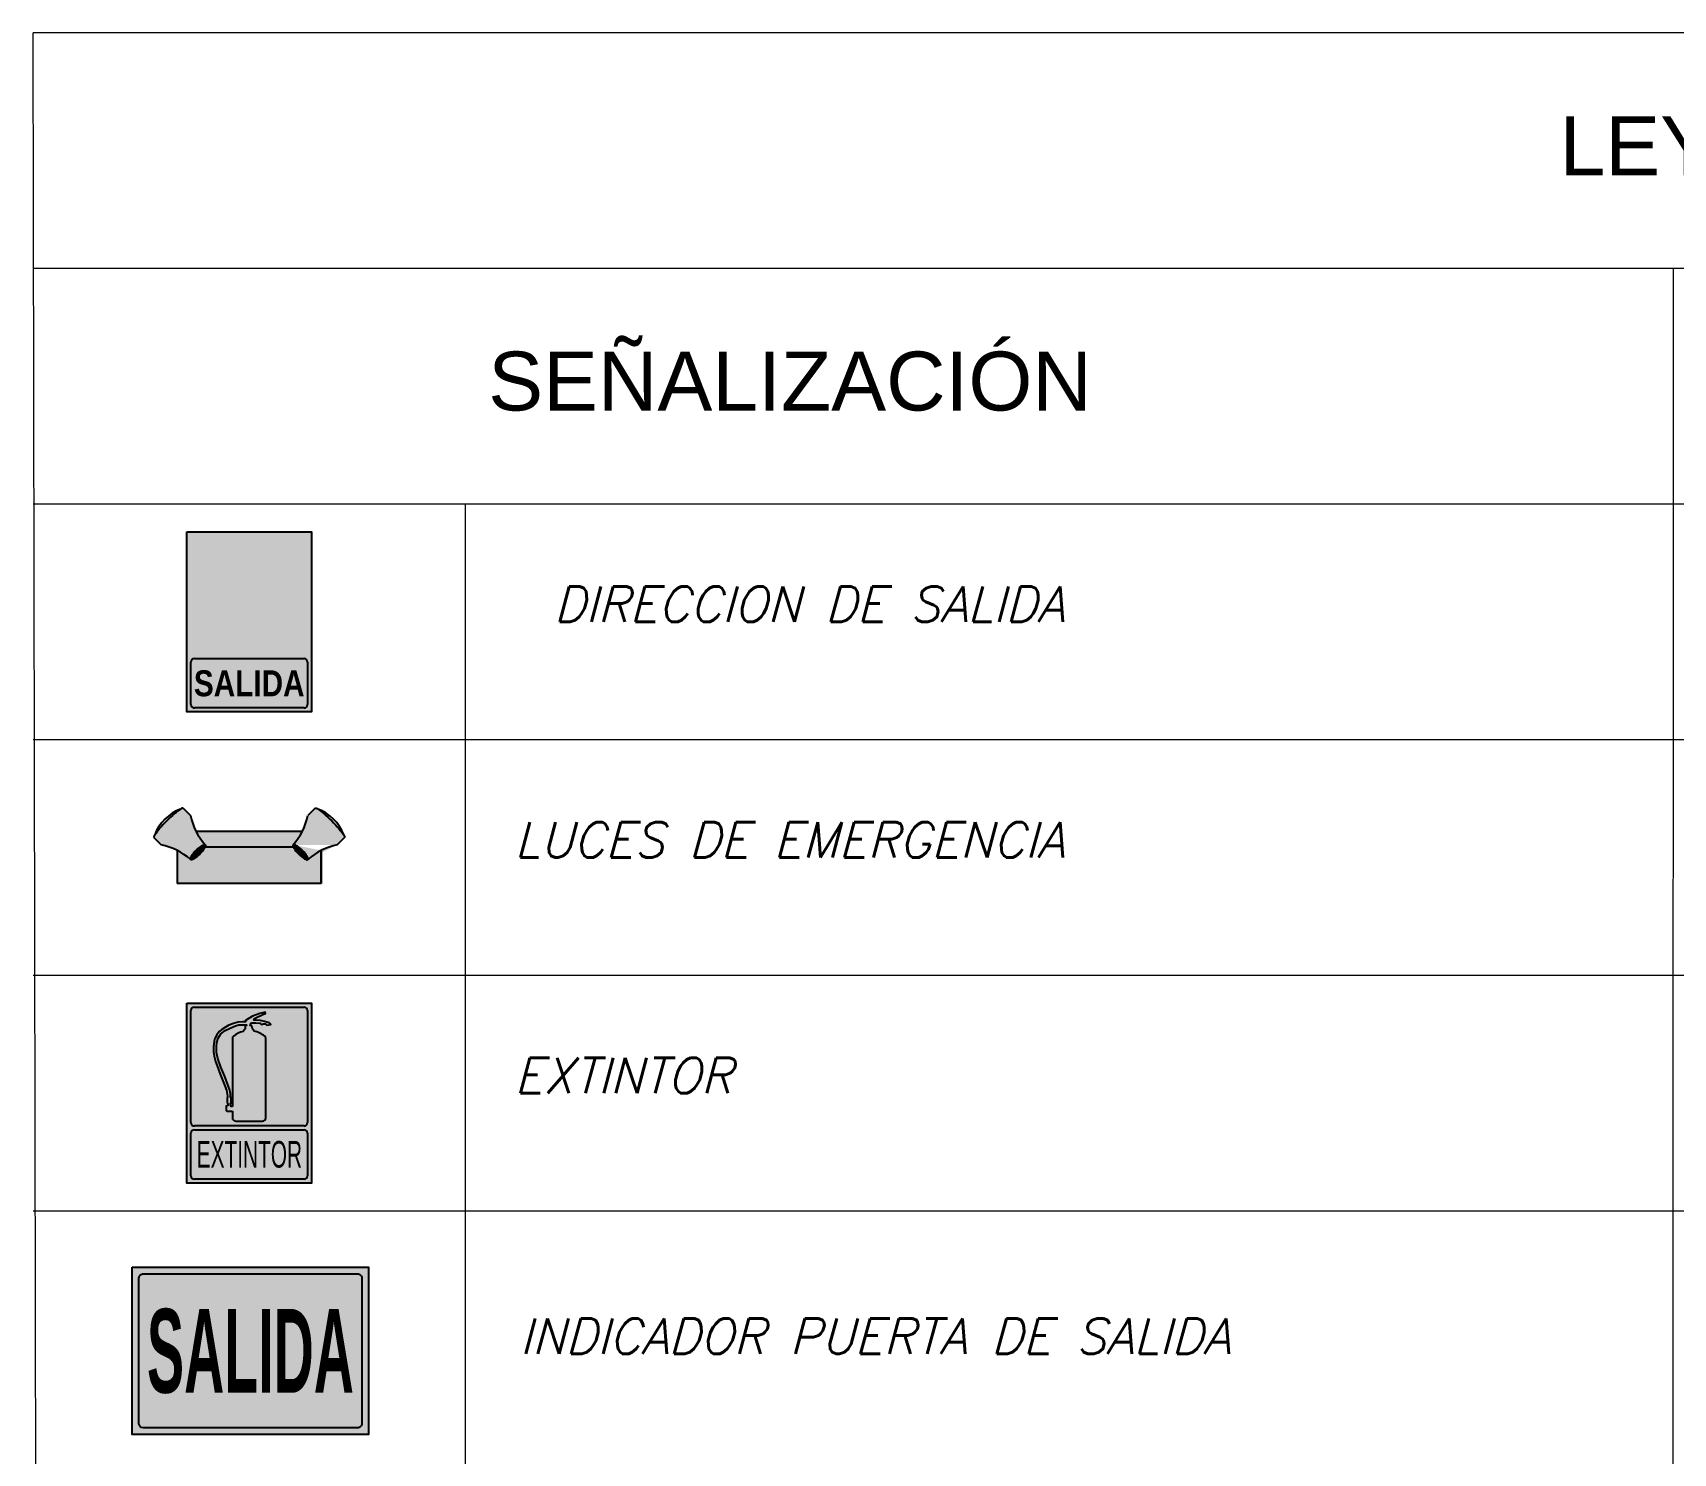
# Model space of a CAD drawing. Header units: millimetres. Extents: x 2107.8 to 2199.3, y 1778.1 to 1795.2.
# Drawn here: x 2188.95 to 2194.13, y 1790.68 to 1795.16 of the extents above; entities that cross this region are included whole.
import ezdxf
from ezdxf.enums import TextEntityAlignment as Align

# ---------------------------------------------------------------- set-up
doc = ezdxf.new("R2010")
doc.units = ezdxf.units.MM
doc.layers.get('0').update_dxf_attribs({"true_color": 0xf7f7f7})
doc.layers.add('0-Simb Color 0-122-0', color=7, linetype='Continuous', true_color=0x007a00)
doc.layers.add('0-Simb Color 255-255-214', color=7, linetype='Continuous', true_color=0xffffd6)
for name, color, linetype in [('0-Simb Color 10', 10, 'Continuous'), ('0-Simb Señalización EV14', 7, 'Continuous'), ('0-Simb Señalización EV17', 7, 'Continuous'), ('0-Simb Señalización EX01', 7, 'Continuous'), ('AUTO', 8, 'Continuous'), ('bomb-HP', 2, 'Continuous'), ('EVACUACION', 7, 'Continuous'), ('NOTAS', 7, 'Continuous')]:
    doc.layers.add(name, color=color, linetype=linetype)
doc.layers.add('LAYER 8', color=250, linetype='Continuous', lineweight=60)
doc.layers.add('LAYER2', color=2, linetype='Continuous', lineweight=20)
doc.styles.add('COMIN Simb Señalizacion', font='arial.ttf')
doc.styles.add('COMIN Simb Señalizacion 2', font='ARIALNB.TTF')
doc.styles.add('ROMANS', font='ROMANS.shx', dxfattribs={"width": 1.35})

# ---------------------------------------------------------------- blocks, each defined once
blk = doc.blocks.new('COMIN Simb Señalización EX01')
at = {"layer": '0-Simb Color 10'}
h = blk.add_hatch(color=256, dxfattribs=at)
h.paths.add_polyline_path([(9.65030243516776, 13.68562749057321, 0.4142135623730951), (9.088966440936927, 14.24696348480404), (-9.0889664409367, 14.24696348480393, 0.4142135623730951), (-9.650302435167534, 13.6856274905731), (-9.65030243516776, -4.864732852691417, 0.4142135623730951), (-9.088966440936927, -5.426068846922249), (9.088966440936927, -5.426068846922134, 0.4142135623730951), (9.65030243516776, -4.864732852691303)])
h.paths.add_polyline_path([(2.757931107534204, -4.069131529354876, -0.4142135623730951), (2.196595113303374, -4.630467523585707), (-2.22878402234437, -4.630467523585592, -0.4142135623730951), (-2.790120016575201, -4.069131529354763), (-2.790120016575201, -2.980223247929643), (-3.685668698207792, -2.980223247929643), (-3.815071776300555, -2.872763518175588), (-3.815071776300555, -2.161473009312658), (-3.567824389215274, -2.04326676895539), (-3.567824389215275, -1.688648719918091), (-3.675323096995271, -1.591934156697562), (-3.675323096995271, -0.7644911462307397), (-3.600073462762566, -0.7000154427851158), (-3.600073462762565, -0.4743488006388358), (-3.782821804775494, 0.5142838044591858), (-4.04081888304336, 1.223520574568716), (-4.804985343707128, 3.173165149044745), (-5.310230707038004, 4.537908824386663), (-5.590293791606657, 5.274318654951005), (-5.783791824801942, 6.133999853158243), (-5.912790812924866, 6.875474811007958), (-5.923540504107222, 7.692171310871342), (-5.816041796327226, 8.62707472312719), (-5.695851071574907, 9.07229248953558), (-5.373354050256684, 9.663323019287656), (-4.964858601501188, 10.24360771047145), (-4.534862872402977, 10.57673408237179), (-3.943618183656788, 10.94209864201253), (-3.363124084070952, 11.25373266474115), (-2.610631333654483, 11.53312917176459), (-1.804390127325862, 11.76954165247934), (-1.100815610712538, 11.81308077964195), (-0.6278202189068908, 11.81308077964195), (-0.6278202189068907, 12.04949326035693), (0.5224182890826797, 12.75873003046626), (1.737155842144602, 13.19931680415584), (2.618647580683728, 13.42498277426716), (2.704646906099015, 13.19931680415584), (2.371400193598447, 13.11334875153852), (0.8556650015832477, 12.39336547082576), (0.7696656761679609, 12.12471547440555), (1.145912051376176, 12.12471547440555), (1.855405139084942, 12.02800158321997), (2.511148872903496, 11.90979534286271), (3.295890696867444, 11.66263702357946), (3.50013842124508, 11.49070091834506), (3.564638364295433, 11.37249467798756), (2.941144602001941, 11.27578078680198), (2.801395922696672, 11.39398635512428), (2.618647580683727, 11.52293843405027), (2.371400193598443, 11.50144675691331), (2.059652863462816, 11.36174883941908), (1.85540513908495, 11.46920856917313), (1.812405476377308, 11.59816064809911), (1.113662079851116, 11.66263702357946), (0.4235922500386152, 11.65101552349415), (0.2934178090918067, 11.61323640773662), (0.2934178090918067, 11.40335317801168), (0.1800400412355429, 11.3571790018791), (0.1800400412355429, 11.22705153385664), (0.4387384400959036, 11.09975266086439), (0.5240157914311109, 10.64916667941633), (0.8070315439526893, 10.28820710470347, -0.1204073451039725), (2.572645685217708, 9.454492482403161, -0.2262401166321372), (2.757931107534432, 9.065963545779825)], flags=16)
h.paths.add_polyline_path([(-0.6752837288174759, 10.67093053070084), (-0.9942321058408652, 10.25341138480826, 0.1106209112292246), (-2.60483459425838, 9.454492482403051, 0.2262401166321635), (-2.790120016575201, 9.065963545779708), (-2.790120016575201, -2.185018425202997), (-2.965425919316431, -2.185018425202998), (-3.083674318279008, -1.980844132228184), (-3.083674318279008, -1.65846427093129), (-3.008425582024073, -1.593987895450709), (-3.008425582024074, -0.7665448849838867), (-3.083674318279008, -0.702069181538491), (-3.105174598621715, -0.1002921411829897), (-3.244923277927, 0.6519286552349965), (-3.578169990427567, 1.576085556887606), (-4.052332753258022, 2.75377704526157), (-4.697325897916696, 4.322694341543181), (-5.191821570065028, 5.730422043193803), (-5.406911477329687, 6.734386453238585), (-5.439161448854748, 7.744511407508295), (-5.36391181462204, 8.410764151309193), (-5.116664427536535, 9.09850857224682), (-4.686668698438325, 9.81849185295982), (-3.964751191115509, 10.39153469571238), (-3.180008469174039, 10.79988328166155), (-2.287767937430327, 11.15450133069884), (-1.739522911391765, 11.30494575879652), (-0.4602863132572567, 11.30494575879652), (-0.4602863132572567, 11.1974853570075), (-0.5785347122198358, 11.1974853570075), (-0.675283728817476, 11.09002562725345)], flags=0)
h.paths.add_polyline_path([(9.088966440936927, -14.24696348480393, 0.4142135623730951), (9.65030243516776, -13.6856274905731), (9.650302435167987, -6.636261960729938, 0.4142135623730951), (9.088966440937156, -6.074925966499107), (-9.088966440936927, -6.074925966499222, 0.4142135623730951), (-9.65030243516776, -6.636261960730053), (-9.65030243516776, -13.6856274905731, 0.4142135623730951), (-9.088966440936927, -14.24696348480393)])
at = {"layer": '0-Simb Color 255-255-214'}
blk.add_hatch(color=256, dxfattribs=at).paths.add_polyline_path([(-10.31153373395409, 14.90819478359026), (10.31153373395409, 14.90819478359026), (10.31153373395409, -14.90819478359026), (-10.31153373395409, -14.90819478359026)])
for p, q in [((-9.65030243516776, -4.864732852691417), (-9.650302435167534, 13.6856274905731)), ((-9.0889664409367, 14.24696348480393), (9.088966440936927, 14.24696348480404)), ((9.65030243516776, 13.68562749057321), (9.65030243516776, -4.864732852691303)), ((9.088966440936927, -5.426068846922134), (-9.088966440936927, -5.426068846922249)), ((-9.65030243516776, -13.6856274905731), (-9.65030243516776, -6.636261960730053)), ((-9.088966440936927, -6.074925966499222), (9.088966440937156, -6.074925966499107)), ((9.650302435167987, -6.636261960729938), (9.65030243516776, -13.6856274905731)), ((9.088966440936927, -14.24696348480393), (-9.088966440936927, -14.24696348480393))]:
    blk.add_line(p, q, dxfattribs=at)
for points in [[(0.8070315439526893, 10.28820710470347), (0.5240157914311112, 10.64916667941634), (0.4387384400959036, 11.09975266086439), (0.1800400412355429, 11.22705153385664), (0.1800400412355429, 11.3571790018791), (0.2934178090918067, 11.40335317801168), (0.2934178090918067, 11.61323640773662), (0.4235922500386096, 11.65101552349415), (1.11366207985111, 11.66263702357946), (1.812405476377307, 11.59816064809911), (1.85540513908495, 11.46920856917313), (2.059652863462815, 11.36174883941908), (2.371400193598447, 11.50144675691331), (2.618647580683727, 11.52293843405027), (2.801395922696656, 11.3939863551243), (2.941144602001941, 11.27578078680198), (3.564638364295433, 11.37249467798756), (3.500138421245083, 11.49070091834505), (3.295890696867445, 11.66263702357946), (2.511148872903504, 11.90979534286271), (1.85540513908495, 12.02800158321997), (1.145912051376171, 12.12471547440555), (0.7696656761679606, 12.12471547440555), (0.8556650015832474, 12.39336547082575), (2.371400193598447, 13.11334875153852), (2.704646906099014, 13.19931680415584), (2.618647580683727, 13.42498277426716), (1.737155842144602, 13.19931680415584), (0.5224182890826797, 12.75873003046626), (-0.6278202189068907, 12.04949326035694), (-0.6278202189068907, 11.81308077964195), (-1.100815610712515, 11.81308077964195), (-1.804390127325859, 11.76954165247934), (-2.610631333654509, 11.53312917176458), (-3.363124084070932, 11.25373266474116), (-3.943618183656781, 10.94209864201252), (-4.534862872402981, 10.57673408237178), (-4.964858601501192, 10.24360771047145), (-5.373354050256693, 9.663323019287645), (-5.695851071574907, 9.072292489535585), (-5.816041796327226, 8.62707472312718), (-5.923540504107223, 7.692171310871344), (-5.912790812924866, 6.875474811007961), (-5.783791824801938, 6.133999853158229), (-5.590293791606653, 5.274318654951002), (-5.310230707038044, 4.537908824386704), (-4.80498534370713, 3.173165149044733), (-4.040818883043357, 1.223520574568738), (-3.782821804775494, 0.5142838044591826), (-3.600073462762566, -0.4743488006388361), (-3.600073462762566, -0.7000154427851158), (-3.675323096995271, -0.7644911462307391), (-3.675323096995271, -1.591934156697561), (-3.567824389215275, -1.688648719918091), (-3.567824389215275, -2.04326676895539), (-3.815071776300555, -2.161473009312658), (-3.815071776300555, -2.872763518175588), (-3.685668698207791, -2.980223247929643), (-2.790120016575201, -2.980223247929643)], [(-2.790120016575201, -2.185018425202997), (-2.96542591931643, -2.185018425202997), (-3.083674318279008, -1.980844132228185), (-3.083674318279008, -1.65846427093129), (-3.008425582024074, -1.593987895450709), (-3.008425582024074, -0.7665448849838868), (-3.083674318279008, -0.7020691815384908), (-3.105174598621715, -0.1002921411829902), (-3.244923277927, 0.6519286552349968), (-3.578169990427568, 1.576085556887619), (-4.052332753258042, 2.753777045261585), (-4.697325897916699, 4.322694341543183), (-5.191821570065031, 5.730422043193811), (-5.406911477329687, 6.734386453238585), (-5.439161448854747, 7.744511407508298), (-5.363911814622043, 8.410764151309193), (-5.116664427536534, 9.098508572246828), (-4.686668698438325, 9.818491852959825), (-3.96475119111551, 10.39153469571238), (-3.180008469174026, 10.79988328166155), (-2.287767937430317, 11.15450133069885), (-1.739522911391759, 11.30494575879652), (-0.4602863132572566, 11.30494575879652), (-0.4602863132572566, 11.19748535700751), (-0.5785347122198345, 11.19748535700751), (-0.675283728817476, 11.09002562725345), (-0.675283728817476, 10.67093053070084), (-0.9942321058408652, 10.25341138480826)], [(-2.790120016575201, 9.065963545779708), (-2.790120016575201, -2.185018425202997)]]:
    blk.add_lwpolyline(points, dxfattribs=at)
blk.add_lwpolyline([(-2.790120016575201, -2.980223247929643), (-2.790120016575201, -4.069131529354763, 0.4142135623730951), (-2.22878402234437, -4.630467523585592), (2.196595113303374, -4.630467523585707, 0.4142135623730951), (2.757931107534204, -4.069131529354876), (2.757931107534432, 9.065963545779825)], format="xyb", dxfattribs=at)
for centre, radius, start, end in [((-9.0889664409367, 13.6856274905731), 0.5613359942308307, 90, 180), ((9.088966440936927, 13.68562749057321), 0.5613359942308307, 0, 90), ((-2.290120016575201, 9.065963545779708), 0.5, 129.0080192007688, 180), ((-0.016094454520271, 6.258579343931613), 4.112837986080368, 103.758233649407, 129.008019200778), ((-0.016094454520271, 6.258579343931613), 4.112837986080368, 50.99198079922202, 78.45510137958536), ((2.257931107534432, 9.065963545779825), 0.5, 0, 50.99198079921285), ((-9.088966440936927, -4.864732852691417), 0.5613359942308307, 180, 270), ((9.088966440936927, -4.864732852691303), 0.5613359942308307, 270, 0), ((-9.088966440936927, -6.636261960730053), 0.5613359942308307, 90, 180), ((9.088966440937156, -6.636261960729938), 0.5613359942308307, 0, 90), ((-9.088966440936927, -13.6856274905731), 0.5613359942308307, 180, 270), ((9.088966440936927, -13.6856274905731), 0.5613359942308307, 270, 0)]:
    blk.add_arc(centre, radius, start, end, dxfattribs=at)
at = {"layer": '0-Simb Señalización EX01'}
blk.add_lwpolyline([(-10.31153373395409, 14.90819478359026), (10.31153373395409, 14.90819478359026), (10.31153373395409, -14.90819478359026), (-10.31153373395409, -14.90819478359026)], close=True, dxfattribs=at)
at = {"layer": '0-Simb Color 255-255-214', "style": 'COMIN Simb Señalizacion', "width": 0.56}
blk.add_text('EXTINTOR', height=4.410585422119311, dxfattribs=at).set_placement((-8.690378652560637, -12.31811839148463))
blk = doc.blocks.new('salida123')
at = {"layer": '0-Simb Color 0-122-0'}
h = blk.add_hatch(color=256, dxfattribs=at)
h.paths.add_polyline_path([(0.6137010579477646, 0.8790804028185164, 0.4142135623730951), (0.5964435025525745, 0.896337958216435), (0.03758626384660602, 0.896337958216435, 0.4142135623730951), (0.0203287084477779, 0.8790804028185164), (0.0203287084477779, 0.3087733593383462, 0.4142135623730951), (0.03758626384660602, 0.2915158039404275), (0.5964435025525745, 0.2915158039404275, 0.4142135623730951), (0.6137010579477646, 0.3087733593383462)])
h.paths.add_polyline_path([(0.1693130636704154, 0.3867016659923763), (0.3106457900030364, 0.5291057231333696), (0.083763517333864, 0.5291057231333696), (0.083763517333864, 0.5939268810779765), (0.083763517333864, 0.6587480390225835), (0.3106457900030364, 0.6587480390225835), (0.1693130636704154, 0.8011520961644862), (0.3549712877320417, 0.8011520961644862), (0.5429050217680924, 0.6117937861999678, -0.4120034913197282), (0.5429050217680924, 0.5760599759568947), (0.3549712877320417, 0.3867016659923763)], flags=16)
blk.add_hatch(color=256, dxfattribs=at).paths.add_polyline_path([(0.03758626384660602, 0.2715675237637976, 0.4142135623730951), (0.02032870844902335, 0.2543099683662149), (0.02032870844902335, 0.03758626384852418, 0.4142135623747787), (0.03758626384660602, 0.02032870845084231), (0.5964435025525641, 0.02032870845084234, 0.4142135623732713), (0.6137010579501572, 0.03758626384842501), (0.6137010579501572, 0.2543099683664054, 0.4142135623698618), (0.5964435025525745, 0.2715675237637976)])
at = {"layer": '0-Simb Color 255-255-214'}
blk.add_hatch(color=256, dxfattribs=at).paths.add_polyline_path([(0, 0.9166666666669698), (0.6340297663991805, 0.9166666666669698), (0.6340297663991805, 0), (0, 0)])
at = {"layer": '0-Simb Color 0-122-0'}
for p, q in [((0.0203287084477779, 0.03758626384842501), (0.0203287084477779, 0.2543099683662149)), ((0.03758626384660602, 0.2715675237641335), (0.5964435025525745, 0.2715675237641335)), ((0.6137010579477646, 0.2543099683662149), (0.6137010579477646, 0.03758626384842501)), ((0.5964435025525745, 0.02032870845050638), (0.03758626384660602, 0.02032870845050638))]:
    blk.add_line(p, q, dxfattribs=at)
for centre, start, end in [((0.03758626384660602, 0.2543099683662149), 90, 180), ((0.5964435025525745, 0.2543099683662149), 0, 90), ((0.03758626384660602, 0.03758626384842501), 180, 270), ((0.5964435025525745, 0.03758626384842501), 270, 0)]:
    blk.add_arc(centre, 0.01725755539758267, start, end, dxfattribs=at)
at = {"layer": '0-Simb Señalización EV14'}
blk.add_lwpolyline([(0, 0.9166666666669698), (0.6340297663991805, 0.9166666666669698), (0.6340297663991805, 0), (0, 0)], close=True, dxfattribs=at)
at = {"layer": '0-Simb Color 255-255-214', "style": 'COMIN Simb Señalizacion 2'}
blk.add_text('SALIDA', height=0.1321979865397517, dxfattribs=at).set_placement((0.3170148831995903, 0.1459481161073199), align=Align.MIDDLE_CENTER)
blk = doc.blocks.new('LAMP DE EMER')
h = blk.add_hatch(color=10)
h.dxf.hatch_style = 1
edge = h.paths.add_edge_path()
edge.add_ellipse((-0.1873766706322613, 0.02040043230795163), major_axis=(0.02993479823833351, 0.02993479823832987), ratio=0.2487269270178087, start_angle=0.0480442689401046, end_angle=359.9999999999999)
edge.add_arc((-0.389310139666236, -0.203857626543936), 0.2595087217530707, 408.5400683994637, 438.3822592597268)
edge.add_line((-0.3370499562562372, 0.05033452497900726), (-0.3669854600617555, 0.0802700287844118))
edge.add_ellipse((-0.3071158635849542, 0.1401396252609857), major_axis=(0.0598695964765466, 0.05986959647654292), ratio=0.1243634635091606, start_angle=151.5475702838904, end_angle=180, ccw=False)
edge.add_ellipse((-0.3071158635849542, 0.1401396252609857), major_axis=(0.0598695964765466, 0.05986959647654292), ratio=0.1243634635091606, start_angle=28.45242971602198, end_angle=151.5475702838904, ccw=False)
edge.add_ellipse((-0.3071158635849542, 0.1401396252609857), major_axis=(0.0598695964765466, 0.05986959647654292), ratio=0.1243634635091606, start_angle=0, end_angle=28.45242971602198, ccw=False)
edge.add_line((-0.2472462671086078, 0.2000092217375595), (-0.2173119693790113, 0.1700749240080768))
edge.add_arc((0.03688059348803563, 0.2223331066101082), 0.2595087217530722, 551.6172897517598, 581.5106020056586)
h = blk.add_hatch(color=10)
h.dxf.hatch_style = 1
edge = h.paths.add_edge_path()
edge.add_ellipse((0.2305264256345936, 0.02040043230795163), major_axis=(-0.02993479823833351, 0.02993479823832987), ratio=0.2487269270178087, start_angle=1.1368683772161603e-13, end_angle=359.9519557310599, ccw=False)
edge.add_arc((0.4324598946685683, -0.203857626543936), 0.2595087217530707, 461.61774074027323, 491.45993160053627, ccw=False)
edge.add_line((0.3801997112590243, 0.05033452497900726), (0.4101352150645425, 0.0802700287844118))
edge.add_ellipse((0.350265618588196, 0.1401396252609857), major_axis=(-0.0598695964765466, 0.05986959647654292), ratio=0.1243634635091606, start_angle=180, end_angle=208.4524297161096)
edge.add_ellipse((0.350265618588196, 0.1401396252609857), major_axis=(-0.0598695964765466, 0.05986959647654292), ratio=0.1243634635091606, start_angle=208.4524297161096, end_angle=331.547570283978)
edge.add_ellipse((0.350265618588196, 0.1401396252609857), major_axis=(-0.0598695964765466, 0.05986959647654292), ratio=0.1243634635091606, start_angle=331.547570283978, end_angle=360)
edge.add_line((0.2903960221113948, 0.2000092217375595), (0.2604617243822531, 0.1700749240080768))
edge.add_arc((0.006269161514751431, 0.2223331066101082), 0.2595087217530722, 318.48939799434135, 348.3827102482402, ccw=False)
h = blk.add_hatch(color=10)
h.dxf.hatch_style = 1
edge = h.paths.add_edge_path()
edge.add_ellipse((-0.3071158635849542, 0.1401396252609857), major_axis=(0.0598695964765466, 0.05986959647654292), ratio=0.1243634635091606, start_angle=28.452429716022, end_angle=151.5475702838904)
edge.add_arc((-0.1942110988849208, 0.0272348605606112), 0.1807310403573553, 470.67629822527977, 519.3237017747058, ccw=False)
h = blk.add_hatch(color=10)
h.dxf.hatch_style = 1
edge = h.paths.add_edge_path()
edge.add_ellipse((0.350265618588196, 0.1401396252609857), major_axis=(-0.0598695964765466, 0.05986959647654292), ratio=0.1243634635091606, start_angle=208.4524297161096, end_angle=331.547570283978, ccw=False)
edge.add_arc((0.2373608538872531, 0.0272348605606112), 0.1807310403573553, 380.6762982252942, 429.3237017747202)
h = blk.add_hatch(color=10)
h.dxf.hatch_style = 1
edge = h.paths.add_edge_path(flags=17)
edge.add_ellipse((-0.1873766706322613, 0.02040043230795163), major_axis=(0.02993479823833351, 0.02993479823832987), ratio=0.2487269270178087, start_angle=0.04804426894008884, end_angle=325.50273168961155, ccw=False)
edge.add_ellipse((-0.1873766706322613, 0.02040043230795163), major_axis=(0.02993479823833351, 0.02993479823832987), ratio=0.2487269270178087, start_angle=325.50273168961155, end_angle=360.04804426894015, ccw=False)
edge = h.paths.add_edge_path()
edge.add_ellipse((0.2305264256345936, 0.02040043230795163), major_axis=(-0.02993479823833351, 0.02993479823832987), ratio=0.2487269270178087, start_angle=-0.04804426894286739, end_angle=34.49726831038848)
edge.add_line((0.2016386298372481, 0.04085435556339689), (-0.1584888748340063, 0.04085435556339689))
edge.add_ellipse((-0.1873766706322613, 0.02040043230795163), major_axis=(0.02993479823833351, 0.02993479823832987), ratio=0.2487269270178087, start_angle=325.5027316896115, end_angle=360.0480442689401)
edge.add_ellipse((-0.1873766706322613, 0.02040043230795163), major_axis=(0.02993479823833351, 0.02993479823832987), ratio=0.2487269270178087, start_angle=0.04804426894008884, end_angle=325.50273168961155, ccw=False)
edge.add_arc((0.03688059348803563, 0.2223331066101082), 0.2595087217530722, 567.0384201547674, 581.3455558696019, ccw=False)
edge.add_line((-0.1942643172234284, 0.1043635897086688), (0.2374140722266702, 0.1043635897086688))
edge.add_arc((0.006269161514751431, 0.2223331066101082), 0.2595087217530722, 678.3151924912337, 692.9615798452326, ccw=False)
h = blk.add_hatch(color=10)
h.dxf.hatch_style = 1
edge = h.paths.add_edge_path()
edge.add_ellipse((0.2305264256345936, 0.02040043230795163), major_axis=(-0.02993479823833351, 0.02993479823832987), ratio=0.2487269270178087, start_angle=34.49726831038843, end_angle=360)
edge.add_arc((0.4324598946685683, -0.203857626543936), 0.2595087217530706, 476.9348961311942, 491.4022461360088, ccw=False)
edge.add_line((0.3149082108346875, 0.02750005820780643), (0.3149082108346875, -0.1073338574423133))
edge.add_line((0.3149082108346875, -0.1073338574421996), (-0.2717584558323551, -0.1073338574421996))
edge.add_line((-0.2717584558323551, -0.1073338574421996), (-0.2717584558323551, 0.02750005820792012))
edge.add_arc((-0.389310139666236, -0.203857626543936), 0.2595087217530708, 408.24312327506556, 423.06510386880115, ccw=False)
edge.add_ellipse((-0.1873766706322613, 0.02040043230795163), major_axis=(0.02993479823833351, 0.02993479823832987), ratio=0.2487269270178087, start_angle=0, end_angle=325.5027316896116)
edge.add_line((-0.1584888748340063, 0.04085435556339689), (0.2016386298372481, 0.04085435556339689))
h = blk.add_hatch(color=10)
h.dxf.hatch_style = 1
edge = h.paths.add_edge_path()
edge.add_ellipse((-0.1873766706322613, 0.02040043230795163), major_axis=(0.02993479823833351, 0.02993479823832987), ratio=0.2487269270178087, start_angle=0.04804426894008884, end_angle=325.50273168961155, ccw=False)
edge.add_ellipse((-0.1873766706322613, 0.02040043230795163), major_axis=(0.02993479823833351, 0.02993479823832987), ratio=0.2487269270178087, start_angle=325.50273168961155, end_angle=360.04804426894015, ccw=False)
h = blk.add_hatch(color=10)
h.dxf.hatch_style = 1
edge = h.paths.add_edge_path()
edge.add_ellipse((0.2305264256345936, 0.02040043230795163), major_axis=(-0.02993479823833351, 0.02993479823832987), ratio=0.2487269270178087, start_angle=34.49726831038848, end_angle=359.9519557310599)
edge.add_ellipse((0.2305264256345936, 0.02040043230795163), major_axis=(-0.02993479823833351, 0.02993479823832987), ratio=0.2487269270178087, start_angle=-0.04804426894011939, end_angle=34.49726831038848)
at = {"color": 0, "linetype": 'ByBlock', "lineweight": -2}
for p, q in [((-0.2472462671086078, 0.2000092217375595), (-0.2173114688704345, 0.1700744234990452)), ((0.2903960221113948, 0.2000092217375595), (0.2604612238727668, 0.1700744234990452)), ((0.2903960221113948, 0.2000092217375595), (0.2604612238727668, 0.1700744234990452)), ((-0.3669854600617555, 0.0802700287844118), (-0.3370506618231275, 0.0503352305458975)), ((0.2374140722266702, 0.1043635897086688), (-0.1942643172234284, 0.1043635897086688)), ((0.4101352150645425, 0.0802700287844118), (0.3802004168263693, 0.0503352305458975)), ((0.4101352150645425, 0.0802700287844118), (0.3802004168263693, 0.0503352305458975)), ((-0.2717584558323551, 0.02750005820780643), (-0.2717584558323551, -0.1073338574423133)), ((0.2016386298372481, 0.04085435556339689), (-0.1584888748340063, 0.04085435556339689)), ((0.3149082108346875, -0.1073338574423133), (0.3149082108346875, 0.02750005820780643)), ((0.3149082108346875, 0.02750005820780643), (0.3149082108346875, -0.1073338574423133)), ((0.3149082108346875, -0.1073338574423133), (-0.2717584558323551, -0.1073338574423133))]:
    blk.add_line(p, q, dxfattribs=at)
for centre, radius, start, end in [((-0.1942110988849208, 0.02723486056049751), 0.1807310403573553, 110.6762982253091, 159.3237017745567), ((0.03688059348803563, 0.2223331066101082), 0.2595087217530722, 191.6175138763238, 221.5125861202544), ((0.006269161514751431, 0.2223331066101082), 0.2595087217530722, 318.4874138797456, 348.3824861236762), ((0.006269161514751431, 0.2223331066101082), 0.2595087217530722, 318.4874138797456, 348.3824861236762), ((0.2373608538872531, 0.02723486056049751), 0.1807310403573553, 20.67629822544332, 69.32370177469087), ((0.2373608538872531, 0.02723486056049751), 0.1807310403573553, 20.67629822544332, 69.32370177469087), ((-0.389310139666236, -0.2038576265440497), 0.2595087217530707, 48.48741387974564, 78.38248612374258), ((0.4324598946685683, -0.2038576265440497), 0.2595087217530707, 101.6175138762574, 131.512586120236), ((0.4324598946685683, -0.2038576265440497), 0.2595087217530707, 101.6175138762574, 131.512586120236)]:
    blk.add_arc(centre, radius, start, end, dxfattribs=at)
for centre, major_axis, ratio, start_param, end_param in [((-0.3071158635849542, 0.1401396252609857), (-0.05986959647655098, -0.05986959647655095), 0.1243634635091402, 3.141592653589792, 6.283185307179585), ((-0.1873766706322613, 0.02040043230783795), (-0.02993479823833499, -0.02993479823833499), 0.248726927017786, 3.141592653589793, 9.42477796076938)]:
    blk.add_ellipse(centre, major_axis=major_axis, ratio=ratio, start_param=start_param, end_param=end_param, dxfattribs=at)
at = {"color": 0, "linetype": 'ByBlock', "lineweight": -2, "extrusion": (0, 0, -0.9999999999999998)}
for centre, major_axis, ratio, start_param, end_param in [((0.350265618588196, 0.1401396252609857), (0.05986959647655098, -0.05986959647655095), 0.1243634635091402, 3.141592653589792, 6.283185307179585), ((0.350265618588196, 0.1401396252609857), (0.05986959647655098, -0.05986959647655095), 0.1243634635091402, 3.141592653589792, 6.283185307179585), ((0.2305264256345936, 0.02040043230783795), (0.02993479823833499, -0.02993479823833499), 0.248726927017786, 3.141592653589793, 9.42477796076938), ((0.2305264256345936, 0.02040043230783795), (0.02993479823833499, -0.02993479823833499), 0.248726927017786, 3.141592653589793, 9.42477796076938)]:
    blk.add_ellipse(centre, major_axis=major_axis, ratio=ratio, start_param=start_param, end_param=end_param, dxfattribs=at)
blk = doc.blocks.new('fvv')
at = {"layer": '0-Simb Color 0-122-0'}
h = blk.add_hatch(color=256, dxfattribs=at)
edge = h.paths.add_edge_path()
edge.add_line((2374.971555286532, 1452.508173191415), (2375.438323141345, 1452.508173191415))
edge.add_arc((2375.438323141345, 1452.498418239518), 0.009754951897093633, 1.3354792827158235e-09, 90, ccw=False)
edge.add_line((2375.448078093243, 1452.498418239518), (2375.448078093243, 1452.181667432012))
edge.add_arc((2375.438323141345, 1452.181667432012), 0.009754951897321007, 270, 359.9999999986645, ccw=False)
edge.add_line((2375.438323141345, 1452.171912480115), (2374.971555286532, 1452.171912480115))
edge.add_arc((2374.971555286532, 1452.181667432012), 0.00975495189686626, 180, 270, ccw=False)
edge.add_line((2374.961800334635, 1452.181667432012), (2374.961800334635, 1452.498418239518))
edge.add_arc((2374.971555286532, 1452.498418239518), 0.00975495189686626, 90, 180, ccw=False)
at = {"layer": '0-Simb Color 255-255-214'}
h = blk.add_hatch(color=256, dxfattribs=at)
h.paths.add_polyline_path([(2375.462548310316, 1452.522643408489), (2374.947330117561, 1452.522643408489), (2374.947330117561, 1452.157442263041), (2375.462548310316, 1452.157442263041)])
h.paths.add_polyline_path([(2375.438323141345, 1452.508173191415), (2374.971555286532, 1452.508173191415, 0.4142135623730951), (2374.961800334635, 1452.498418239518), (2374.961800334635, 1452.181667432012, 0.4142135623730951), (2374.971555286532, 1452.171912480115), (2375.438323141346, 1452.171912480115, 0.4142135623730955), (2375.448078093243, 1452.181667432012), (2375.448078093243, 1452.498418239518, 0.414213562379922)], flags=16)
blk.add_lwpolyline([(2374.971555286532, 1452.508173191415), (2375.438323141345, 1452.508173191415, -0.4142135623730951), (2375.448078093243, 1452.498418239518), (2375.448078093243, 1452.181667432012, -0.4142135623730961), (2375.438323141345, 1452.171912480115), (2374.971555286532, 1452.171912480115, -0.4142135623730951), (2374.961800334635, 1452.181667432012), (2374.961800334635, 1452.498418239518, -0.4142135623730986)], format="xyb", close=True, dxfattribs=at)
at = {"layer": '0-Simb Señalización EV17'}
blk.add_lwpolyline([(2374.947330117561, 1452.522643408489), (2375.462548310316, 1452.522643408489), (2375.462548310316, 1452.157442263041), (2374.947330117561, 1452.157442263041)], close=True, dxfattribs=at)
at = {"layer": '0-Simb Color 255-255-214', "style": 'COMIN Simb Señalizacion 2', "width": 0.58}
blk.add_text('SALIDA', height=0.1824700285946128, dxfattribs=at).set_placement((2375.204939213939, 1452.340042835765), align=Align.MIDDLE_CENTER)

msp = doc.modelspace()

# ---------------------------------------------------------------- linework, layer by layer
at = {"layer": 'LAYER2'}
for p, q in [((2188.95360518462, 1795.164251813192), (2188.970718667386, 1786.173165404437)), ((2194.126558348541, 1795.164251813192), (2188.954819687583, 1795.164251813192)), ((2199.282398029695, 1795.164251813192), (2194.110659368738, 1795.164251813192)), ((2194.126558348541, 1794.421007933773), (2188.954819687583, 1794.421007933773)), ((2199.282398029695, 1794.421007933773), (2194.110659368738, 1794.421007933773)), ((2194.126558348541, 1794.421007933773), (2194.125129643361, 1786.173165404437)), ((2194.126558348541, 1793.677764054354), (2188.954819687583, 1793.677764054354)), ((2190.317433466518, 1793.677764054354), (2190.317433466518, 1787.652655612045)), ((2199.282398029695, 1793.677764054354), (2194.110659368738, 1793.677764054354)), ((2194.126558348541, 1792.934520174935), (2188.954819687583, 1792.934520174935)), ((2199.282398029695, 1792.934520174935), (2194.110659368738, 1792.934520174935)), ((2194.126558348541, 1792.191276295517), (2188.954819687583, 1792.191276295517)), ((2194.126558348541, 1792.191276295517), (2188.954819687583, 1792.191276295517)), ((2199.282398029695, 1792.191276295517), (2194.110659368738, 1792.191276295517)), ((2194.126558348541, 1791.448032416098), (2188.954819687583, 1791.448032416098)), ((2199.282398029695, 1791.448032416098), (2194.110659368738, 1791.448032416098))]:
    msp.add_line(p, q, dxfattribs=at)

# ---------------------------------------------------------------- block references
at = {"layer": '0-Simb Señalización EX01', "xscale": 0.01904173340450436, "yscale": 0.01904173340450436, "zscale": 0.01904173340450436}
msp.add_blockref('COMIN Simb Señalización EX01', (2189.636126577051, 1791.819654355807), dxfattribs=at)
at = {"layer": 'bomb-HP', "xscale": 0.6193698995157471, "yscale": 0.6193698995157471, "zscale": 0.6193698995157471}
msp.add_blockref('salida123', (2189.439777100699, 1793.022264244033), dxfattribs=at)
at = {"layer": 'EVACUACION', "xscale": 0.7742123743946839, "yscale": 0.7742123743946839, "zscale": 0.7742123743946839}
msp.add_blockref('LAMP DE EMER', (2189.619423039913, 1792.564048044243), dxfattribs=at)
at = {"layer": 'LAYER 8', "color": 9, "xscale": 1.446567293467552, "yscale": 1.446567293467552, "zscale": 1.446567293467552}
msp.add_blockref('fvv', (-1246.253760271834, -309.9003645165984), dxfattribs=at)

# ---------------------------------------------------------------- texts
at = {"layer": 'AUTO', "color": 10, "char_height": 0.1858109698547241, "attachment_point": 5, "style": 'ROMANS'}
for s, insert in [('{\\fArial|b0|i0|c0|p34;\\C0;LEYENDA}', (2194.374536883847, 1794.807794771025)), ('{\\fArial|b0|i0|c0|p34;\\C0;SEÑALIZACIÓN}', (2191.34176634748, 1794.064550891606))]:
    msp.add_mtext_dynamic_manual_height_columns(s, width=10.40000000000009, gutter_width=0.5, heights=[0], dxfattribs=dict(at, insert=insert))
at = {"layer": 'NOTAS', "color": 3, "style": 'ROMANS', "oblique": 15}
msp.add_text('DIRECCION DE SALIDA', height=0.1114865819128345, dxfattribs=at).set_placement((2191.401330790671, 1793.361885405601), align=Align.MIDDLE_CENTER)
for s, p in [('LUCES DE EMERGENCIA', (2190.472275941397, 1792.562898235226)), ('EXTINTOR', (2190.472275941397, 1791.819654355807)), ('INDICADOR PUERTA DE SALIDA', (2190.489313747749, 1790.99725306943))]:
    msp.add_text(s, height=0.1114865819128345, dxfattribs=at).set_placement(p)

doc.saveas('drawing.dxf')
